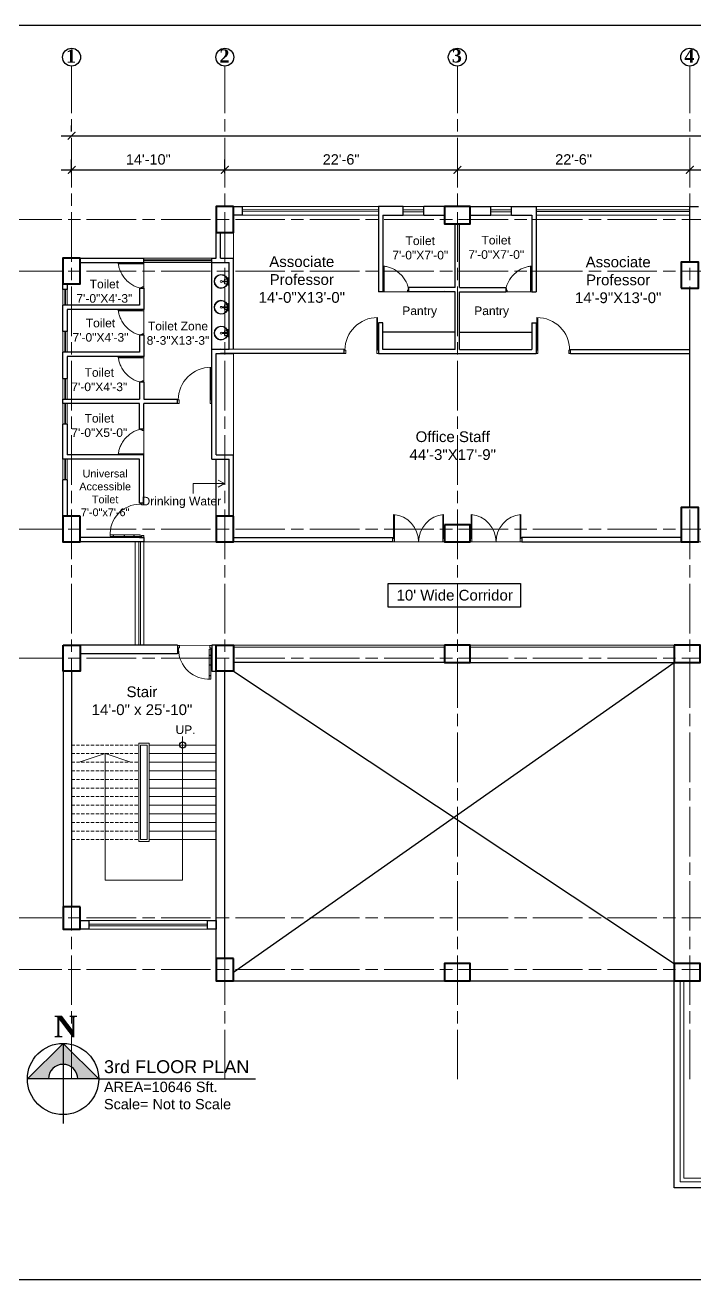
# Model space of a CAD drawing. Header units: inches. Extents: x -12 to 20935469, y -1604 to 24729220.
# Drawn here: x 20840343 to 20841121, y 24716552 to 24718011 of the extents above; entities that cross this region are included whole.
import ezdxf

# ---------------------------------------------------------------- set-up
doc = ezdxf.new("R2010")
doc.units = ezdxf.units.IN
doc.header["$LTSCALE"] = 0.03
doc.header["$MEASUREMENT"] = 0
doc.header["$PDMODE"] = 32
doc.header["$PDSIZE"] = 15
doc.linetypes.add('ACAD_ISO08W100', pattern=[36, 24, -3, 6, -3])
doc.linetypes.add('DASHED2', pattern=[0.375, 0.25, -0.125])
for name, color, linetype, lineweight in [('column', 1, 'Continuous', 40), ('Dim Line', 252, 'Continuous', 13), ('Door', 7, 'Continuous', 18), ('Gas', 21, 'Continuous', 5), ('Glass Line', 252, 'Continuous', 9), ('Grid Line', 252, 'Continuous', 18), ('Hatch', 253, 'Continuous', 15), ('Low Wall', 7, 'Continuous', 30), ('Main Wall', 7, 'Continuous', 30), ('RAIL', 23, 'Continuous', 13), ('STAIR', 46, 'Continuous', 15), ('TOILET FIXTURE', 142, 'Continuous', 5), ('wind.', 150, 'Continuous', 20)]:
    doc.layers.add(name, color=color, linetype=linetype, lineweight=lineweight)
doc.layers.add('FUR', color=251, linetype='Continuous')
doc.layers.add('TEXT', color=7, linetype='Continuous')
doc.styles.add('2', font='swisscl.ttf')
doc.styles.add('RomanS', font='arial.ttf', dxfattribs={"height": 12})
doc.styles.get("Standard").update_dxf_attribs({"font": 'timesbd.ttf'})
doc.dimstyles.new('Aec_Arch_I', dxfattribs={"dimscale": 96, "dimtxt": 12, "dimasz": 0.09375, "dimexe": 0.125, "dimexo": 0.125, "dimgap": 0.0625, "dimtad": 1, "dimdec": 0, "dimzin": 3, "dimdsep": 46, "dimlunit": 4, "dimtxsty": 'RomanS', "dimblk1": 'ARCHTICK', "dimblk2": 'ARCHTICK', "dimsah": 1, "dimcen": 0.09375, "dimdle": 0.125, "dimadec": 0, "dimazin": 0, "dimtfac": 0.75, "dimtdec": 0, "dimtmove": 2, "dimatfit": 3, "dimldrblk": 'ARCHTICK', "dimfxl": 1, "dimfrac": 1, "dimtolj": 1, "dimtzin": 0, "dimarcsym": 0})

# ---------------------------------------------------------------- blocks, each defined once
blk = doc.blocks.new('_ArchTick')
at = {"color": 0, "linetype": 'ByBlock', "lineweight": 35, "const_width": 0.15}
blk.add_lwpolyline([(-0.5, -0.5), (0.5, 0.5)], dxfattribs=at)
blk = doc.blocks.new('*D14')
at = {"layer": 'Defpoints', "color": 0, "transparency": 16777216}
for p in [(20831126.3, 24724578.2), (20830948.3, 24724562.3), (20831126.3, 24724562.3)]:
    blk.add_point(p, dxfattribs=at)
at = {"layer": 'Dim Line', "color": 0, "lineweight": -2, "transparency": 16777216}
for p, q in [((20830948.3, 24724574.3), (20830948.3, 24724590.2)), ((20831126.3, 24724574.3), (20831126.3, 24724590.2)), ((20830936.3, 24724578.2), (20831138.3, 24724578.2))]:
    blk.add_line(p, q, dxfattribs=at)
at = {"layer": 'Dim Line', "color": 0, "lineweight": -2, "transparency": 16777216, "xscale": 9, "yscale": 9, "zscale": 9, "rotation": 180}
blk.add_blockref('_ArchTick', (20830948.3, 24724578.2), dxfattribs=at)
at = {"layer": 'Dim Line', "color": 0, "lineweight": -2, "transparency": 16777216, "xscale": 9, "yscale": 9, "zscale": 9}
blk.add_blockref('_ArchTick', (20831126.3, 24724578.2), dxfattribs=at)
at = {"layer": 'Dim Line', "color": 0, "transparency": 16777216, "insert": (20831037.3, 24724590.3), "char_height": 12, "attachment_point": 5, "style": 'RomanS'}
blk.add_mtext('\\A1;14\'-10"', dxfattribs=at)
blk = doc.blocks.new('*D7')
at = {"layer": 'Defpoints', "color": 0, "transparency": 16777216}
for p in [(20831396.3, 24724578.2), (20831396.3, 24724578.2), (20831126.3, 24724562.3)]:
    blk.add_point(p, dxfattribs=at)
at = {"layer": 'Dim Line', "color": 0, "lineweight": -2, "transparency": 16777216}
for p, q in [((20831126.3, 24724574.3), (20831126.3, 24724590.2)), ((20831114.3, 24724578.2), (20831408.3, 24724578.2))]:
    blk.add_line(p, q, dxfattribs=at)
at = {"layer": 'Dim Line', "color": 0, "lineweight": -2, "transparency": 16777216, "xscale": 9, "yscale": 9, "zscale": 9, "rotation": 180}
blk.add_blockref('_ArchTick', (20831126.3, 24724578.2), dxfattribs=at)
at = {"layer": 'Dim Line', "color": 0, "lineweight": -2, "transparency": 16777216, "xscale": 9, "yscale": 9, "zscale": 9}
blk.add_blockref('_ArchTick', (20831396.3, 24724578.2), dxfattribs=at)
at = {"layer": 'Dim Line', "color": 0, "transparency": 16777216, "insert": (20831261.3, 24724590.3), "char_height": 12, "attachment_point": 5, "style": 'RomanS'}
blk.add_mtext('\\A1;22\'-6"', dxfattribs=at)
blk = doc.blocks.new('*D8')
at = {"layer": 'Defpoints', "color": 0, "transparency": 16777216}
for p in [(20831396.3, 24724578.2), (20831666.3, 24724578.2), (20831666.3, 24724578.2)]:
    blk.add_point(p, dxfattribs=at)
at = {"layer": 'Dim Line', "color": 0, "lineweight": -2, "transparency": 16777216}
blk.add_line((20831384.3, 24724578.2), (20831678.3, 24724578.2), dxfattribs=at)
at = {"layer": 'Dim Line', "color": 0, "lineweight": -2, "transparency": 16777216, "xscale": 9, "yscale": 9, "zscale": 9, "rotation": 180}
blk.add_blockref('_ArchTick', (20831396.3, 24724578.2), dxfattribs=at)
at = {"layer": 'Dim Line', "color": 0, "lineweight": -2, "transparency": 16777216, "xscale": 9, "yscale": 9, "zscale": 9}
blk.add_blockref('_ArchTick', (20831666.3, 24724578.2), dxfattribs=at)
at = {"layer": 'Dim Line', "color": 0, "transparency": 16777216, "insert": (20831531.3, 24724590.3), "char_height": 12, "attachment_point": 5, "style": 'RomanS'}
blk.add_mtext('\\A1;22\'-6"', dxfattribs=at)
blk = doc.blocks.new('*D9')
at = {"layer": 'Defpoints', "color": 0, "transparency": 16777216}
for p in [(20831666.3, 24724578.2), (20831844.3, 24724578.2), (20831844.3, 24724578.2)]:
    blk.add_point(p, dxfattribs=at)
at = {"layer": 'Dim Line', "color": 0, "lineweight": -2, "transparency": 16777216}
blk.add_line((20831654.3, 24724578.2), (20831856.3, 24724578.2), dxfattribs=at)
at = {"layer": 'Dim Line', "color": 0, "lineweight": -2, "transparency": 16777216, "xscale": 9, "yscale": 9, "zscale": 9, "rotation": 180}
blk.add_blockref('_ArchTick', (20831666.3, 24724578.2), dxfattribs=at)
at = {"layer": 'Dim Line', "color": 0, "lineweight": -2, "transparency": 16777216, "xscale": 9, "yscale": 9, "zscale": 9}
blk.add_blockref('_ArchTick', (20831844.3, 24724578.2), dxfattribs=at)
at = {"layer": 'Dim Line', "color": 0, "transparency": 16777216, "insert": (20831755.3, 24724590.3), "char_height": 12, "attachment_point": 5, "style": 'RomanS'}
blk.add_mtext('\\A1;14\'-10"', dxfattribs=at)
blk = doc.blocks.new('*D13')
at = {"layer": 'Defpoints', "color": 0, "transparency": 16777216}
for p in [(20830948.3, 24724610.7), (20832951.8, 24724617.8), (20832951.8, 24724610.7)]:
    blk.add_point(p, dxfattribs=at)
at = {"layer": 'Dim Line', "color": 0, "lineweight": -2, "transparency": 16777216}
for p, q in [((20830948.3, 24724622.7), (20830948.3, 24724629.8)), ((20832951.8, 24724622.7), (20832951.8, 24724629.8)), ((20830936.3, 24724617.8), (20832963.8, 24724617.8))]:
    blk.add_line(p, q, dxfattribs=at)
at = {"layer": 'Dim Line', "color": 0, "lineweight": -2, "transparency": 16777216, "xscale": 9, "yscale": 9, "zscale": 9, "rotation": 180}
blk.add_blockref('_ArchTick', (20830948.3, 24724617.8), dxfattribs=at)
at = {"layer": 'Dim Line', "color": 0, "lineweight": -2, "transparency": 16777216, "xscale": 9, "yscale": 9, "zscale": 9}
blk.add_blockref('_ArchTick', (20832951.8, 24724617.8), dxfattribs=at)
at = {"layer": 'Dim Line', "color": 0, "transparency": 16777216, "insert": (20831950, 24724629.9), "char_height": 12, "attachment_point": 5, "style": 'RomanS'}
blk.add_mtext('\\A1;166\'-11"', dxfattribs=at)
blk = doc.blocks.new('Door_45')
at = {"layer": 'Door'}
for p, q in [((1.5, 5), (1.5, 44)), ((1.5, 40), (2.2, 40)), ((2.2, 40), (2.2, 39.5)), ((2.2, 39.5), (2.7, 39.5)), ((2.7, 39.5), (2.7, 40)), ((2.7, 40), (3.5, 40)), ((3.5, 44), (3.5, 5)), ((1.5, 25.8), (2.2, 25.8)), ((2.2, 25.8), (2.2, 25.3)), ((2.2, 25.3), (2.7, 25.3)), ((2.7, 25.8), (3.5, 25.8)), ((2.7, 25.3), (2.7, 25.8)), ((0, 0), (0, 5)), ((0, 5), (1.5, 5)), ((1.5, 12.6), (2.2, 12.6)), ((3.5, 5), (1.5, 5)), ((1.5, 5), (1.5, 3)), ((1.5, 3), (2.5, 3)), ((2.2, 12.6), (2.2, 13.1)), ((2.2, 13.1), (2.7, 13.1)), ((2.5, 3), (2.5, 0)), ((2.7, 13.1), (2.7, 12.6)), ((2.7, 12.6), (3.5, 12.6)), ((42.5, 3), (42.5, 0)), ((43.5, 3), (42.5, 3)), ((45, 5), (43.5, 5)), ((43.5, 5), (43.5, 3)), ((45, 0), (45, 5)), ((2.5, 0), (0, 0)), ((42.5, 0), (45, 0))]:
    blk.add_line(p, q, dxfattribs=at)
blk.add_arc((4.7, 5.3), 38.8, 359.6233, 94.6685, dxfattribs=at)
blk = doc.blocks.new('sssss-flat-876')
at = {"layer": 'Door', "linetype": 'Continuous', "ltscale": 3}
blk.add_line((3666.5, 84027.2), (3666.5, 84055.7), dxfattribs=at)
at = {"layer": 'Door', "linetype": 'Continuous', "ltscale": 3, "extrusion": (-7.21527e-09, -3.35624e-18, 1), "elevation": 0}
for points in [[(3666.5, 84057.2), (3666.5, 84055.7), (3668.4, 84055.7), (3668.4, 84056.5), (3670.2, 84056.5), (3670.2, 84057.2)], [(3668.4, 84055.7), (3696.2, 84055.7), (3696.2, 84056.5), (3668.4, 84056.5)]]:
    blk.add_lwpolyline(points, close=True, dxfattribs=at)
at = {"layer": 'Door', "linetype": 'Continuous', "ltscale": 3, "flags": 128}
blk.add_lwpolyline([(3670.2, 84027.2, 0.04096), (3675.5, 84028.9, 0.082496), (3684.9, 84034.8, 0.052187), (3689.7, 84040, 0.043988), (3692.9, 84045, 0.036571), (3694.8, 84049.6, 0.034751), (3695.9, 84054.2, 0.011435), (3696.2, 84055.7)], format="xyb", dxfattribs=at)
at = {"layer": 'Door', "linetype": 'Continuous', "ltscale": 3}
blk.add_lwpolyline([(3666.5, 84027.2), (3666.5, 84028.7), (3668.4, 84028.7), (3668.4, 84027.9), (3670.2, 84027.9), (3670.2, 84027.2)], close=True, dxfattribs=at)
blk = doc.blocks.new('$D40')
at = {"layer": 'Door'}
for p, q in [((1, 4), (1, 42)), ((2, 0), (2, 42)), ((1, 5), (0, 5)), ((2, 0), (0, 0)), ((2, 4), (1, 4)), ((39, 4), (38, 4)), ((38, 4), (38, 0)), ((40, 0), (38, 0)), ((40, 5), (39, 5)), ((39, 5), (39, 4))]:
    blk.add_line(p, q, dxfattribs=at)
blk.add_arc((1, 4), 38, 0, 90, dxfattribs=at)
blk = doc.blocks.new('A$C36295410')
at = {"layer": 'Door'}
for p, q in [((1, 4), (1, 32)), ((2, 0), (2, 32)), ((58, 0), (58, 32)), ((59, 4), (59, 32)), ((1, 5), (0, 5)), ((2, 4), (1, 4)), ((58, 4), (59, 4)), ((59, 5), (60, 5)), ((2, 0), (0, 0)), ((58, 0), (60, 0))]:
    blk.add_line(p, q, dxfattribs=at)
for centre, start, end in [((-2.5, -0.3), 0.5906, 83.7783), ((62.5, -0.3), 96.2217, 179.4094)]:
    blk.add_arc(centre, 32.5, start, end, dxfattribs=at)
blk = doc.blocks.new('7-flat-72')
at = {"layer": 'Glass Line', "color": 8, "ltscale": 20}
for p, q in [((-64478.7, 376960.5), (-64480.3, 376960.5)), ((-64480.3, 376959.5), (-64480.3, 376960.5)), ((-64480.3, 376959.5), (-64480.3, 376960.5)), ((-64478.7, 376959.5), (-64480.3, 376959.5)), ((-64480.3, 376959.1), (-64480.3, 376959.4)), ((-64478.7, 376959.4), (-64480.3, 376959.4)), ((-64478.7, 376959.1), (-64480.3, 376959.1)), ((-64480.2, 376959.4), (-64480.2, 376959.5)), ((-64480.1, 376959.5), (-64480.1, 376960.5)), ((-64479.9, 376959.5), (-64479.9, 376960.5)), ((-64479.5, 376959.5), (-64479.5, 376960.5)), ((-64479.1, 376959.5), (-64479.1, 376960.5)), ((-64478.9, 376959.5), (-64478.9, 376960.5)), ((-64478.9, 376959.4), (-64478.9, 376959.5)), ((-64478.8, 376959.5), (-64478.8, 376960.5)), ((-64478.7, 376959.5), (-64478.7, 376960.5)), ((-64478.7, 376959.1), (-64478.7, 376959.4)), ((-64475.1, 376959.4), (-64476.9, 376959.4)), ((-64476.9, 376959.1), (-64476.9, 376959.4)), ((-64475.1, 376959.1), (-64476.9, 376959.1)), ((-64476.6, 376959.4), (-64476.6, 376966.6)), ((-64475.5, 376966.6), (-64476.6, 376966.6)), ((-64475.5, 376959.4), (-64475.5, 376966.6)), ((-64475.1, 376959.1), (-64475.1, 376959.4)), ((-64473.3, 376960.5), (-64471.7, 376960.5)), ((-64473.3, 376959.5), (-64473.3, 376960.5)), ((-64473.3, 376959.5), (-64473.3, 376960.5)), ((-64473.3, 376959.5), (-64471.7, 376959.5)), ((-64473.3, 376959.1), (-64473.3, 376959.4)), ((-64473.3, 376959.4), (-64471.7, 376959.4)), ((-64473.3, 376959.1), (-64471.7, 376959.1)), ((-64473.1, 376959.5), (-64473.1, 376960.5)), ((-64473.1, 376959.4), (-64473.1, 376959.5)), ((-64472.9, 376959.5), (-64472.9, 376960.5)), ((-64472.5, 376959.5), (-64472.5, 376960.5)), ((-64472.1, 376959.5), (-64472.1, 376960.5)), ((-64471.9, 376959.5), (-64471.9, 376960.5)), ((-64471.9, 376959.4), (-64471.9, 376959.5)), ((-64471.8, 376959.5), (-64471.8, 376960.5)), ((-64471.7, 376959.5), (-64471.7, 376960.5)), ((-64471.7, 376959.1), (-64471.7, 376959.4))]:
    blk.add_line(p, q, dxfattribs=at)
blk.add_circle((-64476, 376968.4, 0), 1.08, dxfattribs=at)
for radius, start, end in [(8.1, 273.8334, 266.1883), (7.55, 274.115, 265.9068)]:
    blk.add_arc((-64476, 376968.4, 0), radius, start, end, dxfattribs=at)
blk = doc.blocks.new('SFSFSFS-flat-72')
at = {"layer": 'TOILET FIXTURE', "ltscale": 0.2}
blk.add_lwpolyline([(-3918.5, -3608.1), (-3918.5, -3602.7), (-3923.9, -3602.7), (-3923.9, -3608.1)], close=True, dxfattribs=at)
at = {"layer": 'TOILET FIXTURE', "ltscale": 20}
blk.add_blockref('7-flat-72', (60554.8, -380567.2), dxfattribs=at)
blk = doc.blocks.new('fff')
at = {"layer": 'Grid Line', "color": 252, "linetype": 'ACAD_ISO08W100', "lineweight": 9, "ltscale": 80, "true_color": 0x939598}
for p, q in [((20830948.3, 24723521.1), (20830948.3, 24724698.8)), ((20831126.3, 24723521.1), (20831126.3, 24724698.8)), ((20831396.3, 24723521.1), (20831396.3, 24724698.8)), ((20831666.3, 24723521.1), (20831666.3, 24724698.8)), ((20833096.9, 24724520.6), (20830726.1, 24724520.6)), ((20833096.9, 24724460.6), (20830726.1, 24724460.6)), ((20833096.9, 24724160.7), (20830726.1, 24724160.7)), ((20833096.9, 24724010.7), (20830726.1, 24724010.7)), ((20833096.9, 24723708.7), (20830726.1, 24723708.7)), ((20833096.9, 24723648.8), (20830726.1, 24723648.8))]:
    blk.add_line(p, q, dxfattribs=at)
at = {"layer": 'Dim Line'}
for base, p1, p2, picture, middle in [((20832951.7523, 24724617.8128), (20830948.3088, 24724610.7482), (20832951.7523, 24724610.7482), '*D13', (20831950.0306, 24724629.9397)), ((20831126.3, 24724578.2), (20830948.3, 24724562.3), (20831126.3, 24724562.3), '*D14', (20831037.3, 24724590.3)), ((20831396.3, 24724578.2), (20831126.3, 24724562.3), (20831396.3, 24724578.2), '*D7', (20831261.3, 24724590.3)), ((20831666.3, 24724578.2), (20831396.3, 24724578.2), (20831666.3, 24724578.2), '*D8', (20831531.3, 24724590.3)), ((20831844.3, 24724578.2), (20831666.3, 24724578.2), (20831844.3, 24724578.2), '*D9', (20831755.3, 24724590.3))]:
    dim = blk.add_linear_dim(base=base, p1=p1, p2=p2, dimstyle='Aec_Arch_I', dxfattribs=at)
    dim.commit()
    dim.dimension.update_dxf_attribs({"geometry": picture, "text_midpoint": middle})

msp = doc.modelspace()

# ---------------------------------------------------------------- hatches: boundary and pattern name
at = {"layer": 'Low Wall'}
h = msp.add_hatch(color=256, dxfattribs=at)
h.paths.add_polyline_path([(20840370.1, 24716785.6), (20840345.8, 24716785.6), (20840387.2, 24716827), (20840387.2, 24716802.7, 0.414214)])
h.paths.add_polyline_path([(20840387.2, 24716802.7), (20840387.2, 24716827), (20840428.6, 24716785.6), (20840404.2, 24716785.6, 0.414214)])

# ---------------------------------------------------------------- linework, layer by layer
for p, q in [((20840560.1, 24717633.8), (20840560.1, 24717734.7)), ((20840829.7, 24717701.7), (20840829.7, 24717701.7)), ((20840842.6, 24717653.7), (20840758.6, 24717653.7)), ((20840847.6, 24717653.7), (20840931.6, 24717653.7)), ((20840565.1, 24717439.8), (20840565.1, 24717505.9)), ((20840476.1, 24717415), (20840481.1, 24717415)), ((20840585.1, 24716909.7), (20841097.1, 24717269.7)), ((20840830.1, 24717269.7), (20840585.1, 24717269.7)), ((20840585.1, 24717259.7), (20841097.1, 24716919.7)), ((20840860.1, 24717269.7), (20841097.1, 24717269.7)), ((20841097.1, 24716919.7), (20841097.1, 24717269.7)), ((20840585.1, 24716899.7), (20841097.1, 24716899.7)), ((20841097.1, 24716659.2), (20841097.1, 24716899.7)), ((20840387.2, 24716827), (20840387.2, 24716733.7)), ((20840428.6, 24716785.6), (20840610.9, 24716785.6)), ((20841780.6, 24716659.2), (20841097.1, 24716659.2)), ((20841780.6, 24716659.2), (20841097.1, 24716659.2))]:
    msp.add_line(p, q)
msp.add_lwpolyline([(20840764.8, 24717361.5), (20840918.6, 24717361.5), (20840918.6, 24717334.2), (20840764.8, 24717334.2)], close=True)
for points in [[(20841097.1, 24717269.7), (20841120.1, 24717269.7)], [(20840428.5, 24716785.7), (20840345.8, 24716785.6)]]:
    msp.add_lwpolyline(points)
for centre, radius in [((20840526.1, 24717173.8), 3.61), ((20840387.2, 24716785.6), 41.4)]:
    msp.add_circle(centre, radius)
at = {"layer": 'column', "lineweight": 40, "ltscale": 20}
for points in [[(20840585.1, 24717799.7), (20840565.1, 24717799.7), (20840565.1, 24717769.7), (20840585.1, 24717769.7)], [(20840830.1, 24717799.7), (20840830.1, 24717779.7), (20840860.1, 24717779.7), (20840860.1, 24717799.7)], [(20840407.1, 24717739.7), (20840387.1, 24717739.7), (20840387.1, 24717709.7), (20840407.1, 24717709.7)], [(20841105.1, 24717704.9), (20841125.1, 24717704.9), (20841125.1, 24717734.9), (20841105.1, 24717734.9)], [(20841105.1, 24717409.8), (20841125.1, 24717409.8), (20841125.1, 24717449.8), (20841105.1, 24717449.8)], [(20840407.1, 24717439.9), (20840387.1, 24717439.9), (20840387.1, 24717409.9), (20840407.1, 24717409.9)], [(20840585.1, 24717439.8), (20840565.1, 24717439.8), (20840565.1, 24717409.9), (20840585.1, 24717409.9)], [(20840830.2, 24717429.9), (20840830.2, 24717409.9), (20840860.1, 24717409.9), (20840860.1, 24717429.9)], [(20840387.2, 24717289.7), (20840407.2, 24717289.7), (20840407.2, 24717259.7), (20840387.2, 24717259.7)], [(20840565.1, 24717289.7), (20840585.1, 24717289.7), (20840585.1, 24717259.7), (20840565.1, 24717259.7)], [(20840830.1, 24717289.7), (20840830.1, 24717269.7), (20840860.1, 24717269.7), (20840860.1, 24717289.7)], [(20841097.1, 24717289.7), (20841097.1, 24717269.7), (20841127.1, 24717269.7), (20841127.1, 24717289.7)], [(20840407.2, 24716985.7), (20840387.2, 24716985.7), (20840387.2, 24716959.7), (20840407.2, 24716959.7)], [(20840585.1, 24716925.7), (20840565.1, 24716925.7), (20840565.1, 24716899.7), (20840585.1, 24716899.7)], [(20840860.1, 24716899.7), (20840860.1, 24716919.7), (20840830.1, 24716919.7), (20840830.1, 24716899.7)], [(20841097.1, 24716919.7), (20841097.1, 24716899.7), (20841127.1, 24716899.7), (20841127.1, 24716919.7)]]:
    msp.add_lwpolyline(points, close=True, dxfattribs=at)
at = {"layer": 'Defpoints'}
msp.add_lwpolyline([(20840142.6, 24718010.6), (20842581.5, 24718010.6), (20842581.5, 24716552.1), (20840142.6, 24716552.1)], close=True, dxfattribs=at)
at = {"layer": 'Gas', "color": 0, "lineweight": 5}
for points in [[(20840487.1, 24717175.8), (20840475.1, 24717175.8), (20840475.1, 24717061.8), (20840487.1, 24717061.8)], [(20840485.1, 24717173.8), (20840477.1, 24717173.8), (20840477.1, 24717063.8), (20840485.1, 24717063.8)]]:
    msp.add_lwpolyline(points, close=True, dxfattribs=at)
at = {"layer": 'Hatch', "lineweight": 5}
for p, q in [((20840585.1, 24717739.7), (20840585.1, 24717769.7)), ((20840585.1, 24717510.9), (20840585.1, 24717628.8))]:
    msp.add_line(p, q, dxfattribs=at)
at = {"layer": 'Hatch'}
for p, q in [((20840481.1, 24717410), (20841303.1, 24717410)), ((20840520.1, 24717289.7), (20840560.1, 24717289.6))]:
    msp.add_line(p, q, dxfattribs=at)
at = {"layer": 'Low Wall', "color": 0}
msp.add_lwpolyline([(20840345.8, 24716785.6), (20840387.2, 24716827), (20840428.6, 24716785.6)], dxfattribs=at)
at = {"layer": 'Low Wall'}
msp.add_arc((20840387.2, 24716785.6), 17, 0, 180, dxfattribs=at)
at = {"layer": 'Main Wall', "lineweight": 30}
for p, q in [((20840753.6, 24717799.7), (20840753.6, 24717700.7)), ((20840782.4, 24717799.7), (20840753.6, 24717799.7)), ((20840782.4, 24717789.7), (20840782.4, 24717799.7)), ((20840830.1, 24717799.7), (20840806.4, 24717799.7)), ((20840806.4, 24717789.7), (20840806.4, 24717799.7)), ((20840860.1, 24717799.7), (20840883.9, 24717799.7)), ((20840883.9, 24717789.7), (20840883.9, 24717799.7)), ((20840907.9, 24717799.7), (20840936.6, 24717799.7)), ((20840907.9, 24717789.7), (20840907.9, 24717799.7)), ((20840936.6, 24717799.7), (20840936.6, 24717700.7)), ((20841115.1, 24717799.7), (20841125.1, 24717799.7)), ((20841115.1, 24717734.9), (20841115.1, 24717799.7)), ((20840758.6, 24717789.7), (20840758.6, 24717700.7)), ((20840758.6, 24717789.7), (20840782.4, 24717789.7)), ((20840806.4, 24717789.7), (20840830.1, 24717789.7)), ((20840860.1, 24717789.7), (20840860.1, 24717789.7)), ((20840860.1, 24717789.7), (20840883.9, 24717789.7)), ((20840907.9, 24717789.7), (20840931.6, 24717789.7)), ((20840931.6, 24717789.7), (20840931.6, 24717700.7)), ((20840842.6, 24717705.7), (20840842.6, 24717779.7)), ((20840847.6, 24717705.7), (20840847.6, 24717779.7)), ((20840565.1, 24717739.7), (20840565.1, 24717769.7)), ((20840570.1, 24717739.7), (20840570.1, 24717769.7)), ((20840407.1, 24717739.7), (20840481.1, 24717739.7)), ((20840407.1, 24717734.7), (20840481.1, 24717734.7)), ((20840481.1, 24717734.7), (20840481.1, 24717739.7)), ((20840560.1, 24717739.7), (20840565.1, 24717739.7)), ((20840560.1, 24717734.7), (20840560.1, 24717739.7)), ((20840560.1, 24717734.7), (20840580.1, 24717734.7)), ((20840570.1, 24717739.7), (20840585.1, 24717739.7)), ((20840580.1, 24717633.8), (20840580.1, 24717734.7)), ((20840585.1, 24717633.8), (20840585.1, 24717739.7)), ((20840842.6, 24717705.7), (20840842.6, 24717724.7)), ((20840847.6, 24717705.7), (20840847.6, 24717724.7)), ((20840387.1, 24717703.1), (20840387.1, 24717709.7)), ((20840476.1, 24717704.7), (20840481.1, 24717704.7)), ((20840476.1, 24717704.7), (20840476.1, 24717685.1)), ((20840758.6, 24717700.7), (20840753.6, 24717700.7)), ((20840788.6, 24717705.7), (20840788.6, 24717700.7)), ((20840842.6, 24717705.7), (20840788.6, 24717705.7)), ((20840842.6, 24717700.7), (20840788.6, 24717700.7)), ((20840842.6, 24717633.7), (20840842.6, 24717700.7)), ((20840847.6, 24717705.7), (20840901.6, 24717705.7)), ((20840847.6, 24717700.7), (20840901.6, 24717700.7)), ((20840847.6, 24717633.7), (20840847.6, 24717700.7)), ((20840901.6, 24717705.7), (20840901.6, 24717700.7)), ((20840931.6, 24717700.7), (20840936.6, 24717700.7)), ((20841115.1, 24717449.8), (20841115.1, 24717704.9)), ((20840476.1, 24717685.1), (20840387.1, 24717685.1)), ((20840387.1, 24717654.5), (20840387.1, 24717685.1)), ((20840481.1, 24717680.1), (20840392.1, 24717680.1)), ((20840753.6, 24717664.7), (20840753.6, 24717628.7)), ((20840758.6, 24717664.7), (20840753.6, 24717664.7)), ((20840758.6, 24717633.7), (20840758.6, 24717664.7)), ((20840931.6, 24717664.7), (20840936.6, 24717664.7)), ((20840931.6, 24717664.7), (20840931.6, 24717633.7)), ((20840936.6, 24717664.7), (20840936.6, 24717628.7)), ((20840476.1, 24717650.1), (20840476.1, 24717630.5)), ((20840481.1, 24717650.1), (20840476.1, 24717650.1)), ((20840476.1, 24717630.5), (20840387.1, 24717630.5)), ((20840387.1, 24717599.9), (20840387.1, 24717630.5)), ((20840481.1, 24717625.5), (20840392.1, 24717625.5)), ((20840392.1, 24717625.5), (20840392.1, 24717599.9)), ((20840560.1, 24717575.9), (20840560.1, 24717633.8)), ((20840560.1, 24717633.8), (20840580.1, 24717633.8)), ((20840565.1, 24717510.9), (20840565.1, 24717628.8)), ((20840565.1, 24717628.8), (20840585.1, 24717628.8)), ((20840713.6, 24717633.7), (20840570.1, 24717633.8)), ((20840713.6, 24717628.7), (20840570.1, 24717628.8)), ((20840713.6, 24717628.7), (20840713.6, 24717633.7)), ((20840753.6, 24717628.7), (20840936.6, 24717628.7)), ((20840842.6, 24717633.7), (20840758.6, 24717633.7)), ((20840847.6, 24717633.7), (20840931.6, 24717633.7)), ((20840976.6, 24717633.7), (20841115.1, 24717633.7)), ((20840976.6, 24717628.7), (20840976.6, 24717633.7)), ((20840976.6, 24717628.7), (20841115.1, 24717628.7)), ((20840387.1, 24717599.9), (20840392.1, 24717599.9)), ((20840481.1, 24717595.5), (20840476.1, 24717595.5)), ((20840387.1, 24717575.9), (20840476.1, 24717575.9)), ((20840387.1, 24717570.9), (20840387.1, 24717575.9)), ((20840476.1, 24717570.9), (20840387.1, 24717570.9)), ((20840476.1, 24717540.9), (20840476.1, 24717570.9)), ((20840481.1, 24717540.9), (20840481.1, 24717570.9)), ((20840520.1, 24717570.9), (20840481.1, 24717570.9)), ((20840520.1, 24717570.9), (20840520.1, 24717575.9)), ((20840560.1, 24717505.9), (20840560.1, 24717575.9)), ((20840392.1, 24717546.9), (20840387.1, 24717546.9)), ((20840387.1, 24717505.9), (20840387.1, 24717546.9)), ((20840392.1, 24717546.9), (20840392.1, 24717510.9)), ((20840481.1, 24717540.9), (20840476.1, 24717540.9)), ((20840481.1, 24717510.9), (20840392.1, 24717510.9)), ((20840481.1, 24717455), (20840481.1, 24717510.9)), ((20840565.1, 24717510.9), (20840585.1, 24717510.9)), ((20840585.1, 24717439.8), (20840585.1, 24717510.9)), ((20840476.1, 24717505.9), (20840387.1, 24717505.9)), ((20840476.1, 24717455), (20840476.1, 24717505.9)), ((20840560.1, 24717505.9), (20840580.1, 24717505.9)), ((20840580.1, 24717439.8), (20840580.1, 24717505.9)), ((20840387.1, 24717439.8), (20840387.1, 24717481.9)), ((20840392.1, 24717481.9), (20840387.1, 24717481.9)), ((20840392.1, 24717481.9), (20840392.1, 24717439.8)), ((20840481.1, 24717455), (20840476.1, 24717455)), ((20840481.1, 24717415), (20840407.1, 24717415)), ((20840481.1, 24717410), (20840407.1, 24717410)), ((20840481.1, 24717415), (20840481.1, 24717410)), ((20840585.1, 24717414.9), (20840770.2, 24717414.9)), ((20840770.2, 24717409.9), (20840585.1, 24717409.9)), ((20840770.2, 24717409.9), (20840770.2, 24717414.9)), ((20841105.1, 24717414.9), (20840920.1, 24717414.9)), ((20840920.1, 24717414.9), (20840920.1, 24717409.9)), ((20840920.1, 24717409.9), (20841105.1, 24717409.9)), ((20840520.1, 24717289.7), (20840407.2, 24717289.7)), ((20840520.1, 24717289.7), (20840520.1, 24717279.7)), ((20840565.1, 24717289.7), (20840560.1, 24717289.7)), ((20840560.1, 24717289.7), (20840560.1, 24717259.7)), ((20840520.1, 24717279.7), (20840407.2, 24717279.7)), ((20840387.2, 24717259.7), (20840387.2, 24716985.7)), ((20840397.2, 24717259.7), (20840397.2, 24716985.7)), ((20840560.1, 24717259.7), (20840565.1, 24717259.7)), ((20840565.1, 24716899.7), (20840565.1, 24717259.7)), ((20840575.1, 24716925.7), (20840575.1, 24717259.7)), ((20840860.1, 24716909.7), (20840860.1, 24716909.7))]:
    msp.add_line(p, q, dxfattribs=at)
for points in [[(20840585.1, 24717799.7), (20840595.1, 24717799.7), (20840595.1, 24717789.7), (20840585.1, 24717789.7)], [(20840392.1, 24717703.1), (20840387.1, 24717703.1)], [(20840392.1, 24717709.7), (20840392.1, 24717703.1)], [(20840481.1, 24717704.7), (20840481.1, 24717680.1)], [(20840392.1, 24717680.1), (20840392.1, 24717654.5)], [(20840392.1, 24717654.5), (20840387.1, 24717654.5)], [(20840481.1, 24717650.1), (20840481.1, 24717625.5)], [(20840476.1, 24717595.5), (20840476.1, 24717575.9)], [(20840481.1, 24717595.5), (20840481.1, 24717575.9)], [(20840481.1, 24717575.9), (20840520.1, 24717575.9)]]:
    msp.add_lwpolyline(points, dxfattribs=at)
at = {"layer": 'Main Wall'}
for points in [[(20840407.2, 24716969.7), (20840417.2, 24716969.7), (20840417.2, 24716959.7), (20840407.2, 24716959.7)], [(20840555.1, 24716969.7), (20840565.1, 24716969.7), (20840565.1, 24716959.7), (20840555.1, 24716959.7)]]:
    msp.add_lwpolyline(points, close=True, dxfattribs=at)
at = {"layer": 'RAIL', "lineweight": 9}
for p, q in [((20840526.1, 24717183.5), (20840526.1, 24717016.8)), ((20840436.1, 24717163.8), (20840406.1, 24717153.8)), ((20840436.1, 24717016.8), (20840436.1, 24717163.8)), ((20840466.1, 24717153.8), (20840436.1, 24717163.8)), ((20840565.1, 24717153.8), (20840487.1, 24717153.8)), ((20840526.1, 24717016.8), (20840436.1, 24717016.8))]:
    msp.add_line(p, q, dxfattribs=at)
at = {"layer": 'STAIR', "color": 253, "lineweight": 5}
for p, q in [((20840574.7, 24717477.6), (20840567.4, 24717481.6)), ((20840574.7, 24717477.6), (20840538.5, 24717477.6)), ((20840538.5, 24717477.6), (20840538.5, 24717466.3)), ((20840574.7, 24717477.6), (20840567.4, 24717473.5))]:
    msp.add_line(p, q, dxfattribs=at)
at = {"layer": 'STAIR', "color": 32, "linetype": 'DASHED2', "lineweight": 5, "ltscale": 500}
for p, q in [((20840397.1, 24717173.8), (20840475.1, 24717173.8)), ((20840397.1, 24717163.8), (20840475.1, 24717163.8)), ((20840397.1, 24717153.8), (20840475.1, 24717153.8)), ((20840397.1, 24717143.8), (20840475.1, 24717143.8)), ((20840397.1, 24717133.8), (20840475.1, 24717133.8)), ((20840397.1, 24717123.8), (20840475.1, 24717123.8)), ((20840397.1, 24717113.8), (20840475.1, 24717113.8)), ((20840397.1, 24717103.8), (20840475.1, 24717103.8)), ((20840397.1, 24717093.8), (20840475.1, 24717093.8)), ((20840397.1, 24717083.8), (20840475.1, 24717083.8)), ((20840397.1, 24717073.8), (20840475.1, 24717073.8)), ((20840397.1, 24717063.8), (20840475.1, 24717063.8))]:
    msp.add_line(p, q, dxfattribs=at)
at = {"layer": 'STAIR', "color": 32, "lineweight": 5}
for p, q in [((20840487.1, 24717173.8), (20840565.1, 24717173.8)), ((20840487.1, 24717163.8), (20840565.1, 24717163.8)), ((20840487.1, 24717143.8), (20840565.1, 24717143.8)), ((20840505.1, 24717153.8), (20840565.1, 24717153.8)), ((20840487.1, 24717133.8), (20840565.1, 24717133.8)), ((20840487.1, 24717123.8), (20840565.1, 24717123.8)), ((20840487.1, 24717113.8), (20840565.1, 24717113.8)), ((20840487.1, 24717103.8), (20840565.1, 24717103.8)), ((20840487.1, 24717093.8), (20840565.1, 24717093.8)), ((20840487.1, 24717083.8), (20840565.1, 24717083.8)), ((20840487.1, 24717073.8), (20840565.1, 24717073.8)), ((20840487.1, 24717063.8), (20840565.1, 24717063.8))]:
    msp.add_line(p, q, dxfattribs=at)
at = {"layer": 'TEXT'}
for centre in [(20840397.1, 24717973.3), (20840575.1, 24717973.3), (20840845.1, 24717973.3), (20841115.1, 24717973.3)]:
    msp.add_circle(centre, 10.4, dxfattribs=at)
at = {"layer": 'wind.', "lineweight": 5}
for p, q in [((20840753.6, 24717799.7), (20840595.1, 24717799.7)), ((20840782.4, 24717799.7), (20840806.4, 24717799.7)), ((20840883.9, 24717799.7), (20840907.9, 24717799.7)), ((20840936.6, 24717799.7), (20841115.1, 24717799.7)), ((20840595.1, 24717795.7), (20840753.6, 24717795.8)), ((20840595.1, 24717793.7), (20840753.6, 24717793.8)), ((20840595.1, 24717789.7), (20840753.6, 24717789.7)), ((20840782.4, 24717795.7), (20840806.4, 24717795.7)), ((20840782.4, 24717793.7), (20840806.4, 24717793.7)), ((20840782.4, 24717789.7), (20840806.4, 24717789.7)), ((20840883.9, 24717795.7), (20840907.9, 24717795.7)), ((20840883.9, 24717793.7), (20840907.9, 24717793.7)), ((20840883.9, 24717789.7), (20840907.9, 24717789.7)), ((20840936.6, 24717795.8), (20841115.1, 24717795.8)), ((20840936.6, 24717793.8), (20841115.1, 24717793.8)), ((20840936.6, 24717789.7), (20841115.1, 24717789.7)), ((20840481.1, 24717739.7), (20840560.1, 24717739.7)), ((20840481.1, 24717737.7), (20840560.1, 24717737.7)), ((20840481.1, 24717736.7), (20840560.1, 24717736.7)), ((20840481.1, 24717734.7), (20840560.1, 24717734.7)), ((20840387.1, 24717703.1), (20840387.1, 24717685.1)), ((20840389.1, 24717703.1), (20840389.1, 24717685.1)), ((20840390.1, 24717703.1), (20840390.1, 24717685.1)), ((20840392.1, 24717703.1), (20840392.1, 24717685.1)), ((20840387.1, 24717654.5), (20840387.1, 24717630.5)), ((20840389.1, 24717654.5), (20840389.1, 24717630.5)), ((20840390.1, 24717654.5), (20840390.1, 24717630.5)), ((20840392.1, 24717654.5), (20840392.1, 24717630.5)), ((20840387.1, 24717575.9), (20840387.1, 24717599.9)), ((20840389.1, 24717575.9), (20840389.1, 24717599.9)), ((20840390.1, 24717575.9), (20840390.1, 24717599.9)), ((20840392.1, 24717575.9), (20840392.1, 24717599.9)), ((20840387.1, 24717546.9), (20840387.1, 24717570.9)), ((20840389.1, 24717546.9), (20840389.1, 24717570.9)), ((20840390.1, 24717546.9), (20840390.1, 24717570.9)), ((20840392.1, 24717546.9), (20840392.1, 24717570.9)), ((20840387.1, 24717481.9), (20840387.1, 24717505.9)), ((20840389.1, 24717481.9), (20840389.1, 24717505.9)), ((20840390.1, 24717481.9), (20840390.1, 24717505.9)), ((20840392.1, 24717481.9), (20840392.1, 24717505.9)), ((20840471.1, 24717289.7), (20840471.1, 24717409.9)), ((20840475.1, 24717289.7), (20840475.1, 24717409.9)), ((20840477.1, 24717289.7), (20840477.1, 24717409.9)), ((20840481.1, 24717289.7), (20840481.1, 24717409.9)), ((20840412.2, 24716969.7), (20840560.1, 24716969.7)), ((20840412.2, 24716959.7), (20840560.1, 24716959.7)), ((20840417.2, 24716965.7), (20840555.1, 24716965.7)), ((20840417.2, 24716963.7), (20840555.1, 24716963.7)), ((20840830.1, 24716903.8), (20840830.1, 24716903.8))]:
    msp.add_line(p, q, dxfattribs=at)
at = {"layer": 'wind.'}
for p, q in [((20840860.1, 24717289.7), (20841097.1, 24717289.7)), ((20840860.1, 24717287.7), (20841097.1, 24717287.7)), ((20841104.1, 24716666.2), (20841104.1, 24716899.7)), ((20841108.1, 24716670.2), (20841108.1, 24716899.7)), ((20841773.6, 24716666.2), (20841104.1, 24716666.2)), ((20841769.6, 24716670.2), (20841108.1, 24716670.2))]:
    msp.add_line(p, q, dxfattribs=at)
for points in [[(20840585.1, 24717289.7), (20840830.1, 24717289.7)], [(20840585.1, 24717287.7), (20840830.1, 24717287.7)]]:
    msp.add_lwpolyline(points, dxfattribs=at)

# ---------------------------------------------------------------- block references
msp.add_blockref('fff', (9448.9, -6735.9))
at = {"layer": 'Door', "ltscale": 20, "xscale": -1}
for p in [(20844147.6, 24633677.5), (20844147.6, 24633622.9), (20844147.6, 24633568.3)]:
    msp.add_blockref('sssss-flat-876', p, dxfattribs=at)
at = {"layer": 'Door', "xscale": -1}
msp.add_blockref('$D40', (20840560.1, 24717570.9), dxfattribs=at)
at = {"layer": 'Door', "ltscale": 20, "rotation": 180}
msp.add_blockref('sssss-flat-876', (20844147.6, 24801568.1), dxfattribs=at)
at = {"layer": 'Door', "color": 250, "ltscale": 20, "xscale": 0.8888888888759539, "yscale": 0.8888888888759539, "zscale": 0.8888888888759539}
for p, rotation in [((20840481.1, 24717415), 90.00000000000001), ((20840560.1, 24717289.6), 180)]:
    msp.add_blockref('Door_45', p, dxfattribs=dict(at, rotation=rotation))
at = {"layer": 'FUR', "xscale": -1}
for p in [(20840830.2, 24717409.9), (20840920.1, 24717409.9)]:
    msp.add_blockref('A$C36295410', p, dxfattribs=at)
at = {"layer": 'Main Wall', "rotation": 90.00000000000001}
msp.add_blockref('sssss-flat-876', (20924815.8, 24714034.2), dxfattribs=at)
at = {"layer": 'Main Wall', "xscale": -1, "rotation": 270}
msp.add_blockref('sssss-flat-876', (20756874.4, 24714034.2), dxfattribs=at)
at = {"layer": 'Main Wall', "xscale": -1}
msp.add_blockref('$D40', (20840753.6, 24717628.7), dxfattribs=at)
at = {"layer": 'Main Wall'}
msp.add_blockref('$D40', (20840936.6, 24717628.7), dxfattribs=at)
at = {"layer": 'TOILET FIXTURE', "ltscale": 20, "rotation": 90.00000000000001}
for p in [(20836972, 24721633.8), (20836972, 24721603.8), (20836972, 24721573.8)]:
    msp.add_blockref('SFSFSFS-flat-72', p, dxfattribs=at)

# ---------------------------------------------------------------- texts
msp.add_text('N', height=25.2).set_placement((20840376.6, 24716834))
at = {"layer": 'TEXT', "char_height": 15.44, "width": 227.458, "attachment_point": 8, "rotation": 0}
for s, insert in [('\\A1;1', (20840396.6, 24717967)), ('\\A1;2', (20840574.6, 24717967)), ('\\A1;3', (20840844.6, 24717967)), ('\\A1;4', (20841114.6, 24717967))]:
    msp.add_mtext(s, dxfattribs=dict(at, insert=insert))
at = {"layer": 'TEXT', "color": 30, "lineweight": 5, "ltscale": 20, "attachment_point": 2, "style": '2'}
for s, width, gutter_width, insert, char_height in [('{\\fArial|b0|i0|c0|p34;\\C0;Toilet \\P7\'-0"X7\'-0"}', 104.76, 0.5, (20840802.1, 24717764.9), 10), ('{\\fArial|b0|i0|c0|p34;\\C0;Toilet \\P7\'-0"X7\'-0"}', 104.76, 0.5, (20840890.3, 24717765.6), 10), ('\\pxqc;{\\fArial|b0|i0|c0|p34;\\C0;Associate\\PProfessor\\P\\pq*;14\'-0"X13\'-0"}', 131.491, 0.397, (20840664.5, 24717741.9), 12.476), ('\\pxqc;{\\fArial|b0|i0|c0|p34;\\C0;Associate\\PProfessor \\P\\pq*;14\'-9"X13\'-0"\\P\\pqc; }', 131.491, 0.397, (20841032, 24717741.5), 12.476), ('{\\fArial|b0|i0|c0|p34;\\C0;Toilet \\P7\'-0"X4\'-3"}', 104.76, 0.5, (20840435.2, 24717714.6), 10), ('\\pxqc;{\\fArial|b0|i0|c0|p34;\\C0; \\PPantry}', 63.513, 0.5, (20840801.4, 24717700.2), 10), ('\\pxqc;{\\fArial|b0|i0|c0|p34;\\C0; \\PPantry}', 63.513, 0.5, (20840885, 24717700.2), 10), ('{\\fArial|b0|i0|c0|p34;\\C0;Toilet \\P7\'-0"X4\'-3"}', 104.76, 0.5, (20840430.7, 24717669.3), 10), ('{\\fArial|b0|i0|c0|p34;\\C0;Toilet Zone\\P8\'-3"X13\'-3"}', 104.76, 0.5, (20840520.7, 24717665.7), 10), ('{\\fArial|b0|i0|c0|p34;\\C0;Toilet \\P7\'-0"X4\'-3"}', 104.76, 0.5, (20840429.3, 24717611.8), 10), ('{\\fArial|b0|i0|c0|p34;\\C0;Toilet \\P7\'-0"X5\'-0"}', 104.76, 0.5, (20840429.3, 24717558.6), 10), ('\\pxqc;{\\fArial|b0|i0|c0|p34;\\C0;Office Staff \\P\\pq*;44\'-3"X17\'-9"}', 165.486, 0.5, (20840839.8, 24717538.4), 12.476), ('{\\fArial|b0|i0|c0|p34;\\C0;Universal Accessible Toilet\\P7\'-0"x7\'-6"}', 89.095, 0.35, (20840436.1, 24717493.8), 9), ('\\pxsm1;{\\fArial|b0|i0|c0|p34;\\C0;Drinking Water }', 88.563, 0.282, (20840524.6, 24717462.3), 10), ("\\pxsm1,qc;{\\fArial|b0|i0|c0|p34;\\C0;10' Wide Corridor}", 227.89, 0.75, (20840842.1, 24717354.2), 12.476), ('\\pxsm1;{\\fArial|b0|i0|c0|p34;\\C0;Stair\\P14\'-0" x 25\'-10"  }', 141.57, 0.282, (20840478.9, 24717241.9), 12.476), ('{\\fArial|b0|i0|c0|p34;\\C0;UP.}', 104.76, 0.5, (20840529.5, 24717196.6), 10), ('\\A1;\\pxql;{\\fArial|b0|i0|c0|p34;\\C0;3rd FLOOR PLAN\\P\\H0.8x;AREA=10646 Sft.\\H1.25x;\\P\\H0.8x;Scale= \\H1x;Not to Scale}', 640.124, 0.5, (20840754.8, 24716807.4), 15)]:
    msp.add_mtext_dynamic_manual_height_columns(s, width=width, gutter_width=gutter_width, heights=[0], dxfattribs=dict(at, insert=insert, char_height=char_height))

doc.saveas('drawing.dxf')
